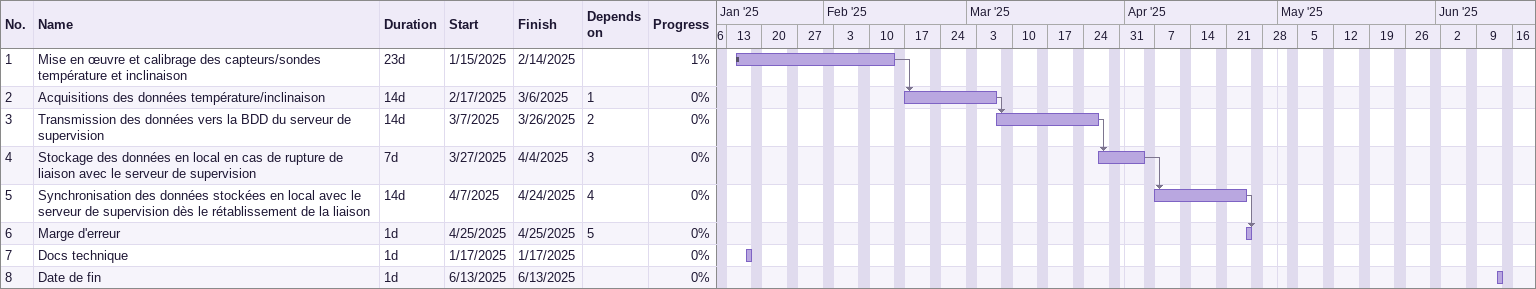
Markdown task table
| ID | Task | Duration | Start | Finish | Predecessors | % complete |
|---|---|---|---|---|---|---|
| 1 | Mise en œuvre et calibrage des capteurs/sondes température et inclinaison | 23d | 2025-01-15 | 2025-02-14 |  | 1 |
| 2 | Acquisitions des données température/inclinaison | 14d | 2025-02-17 | 2025-03-06 | 1 | 0 |
| 3 | Transmission des données vers la BDD du serveur de supervision | 14d | 2025-03-07 | 2025-03-26 | 2 | 0 |
| 4 | Stockage des données en local en cas de rupture de liaison avec le serveur de supervision | 7d | 2025-03-27 | 2025-04-04 | 3 | 0 |
| 5 | Synchronisation des données stockées en local avec le serveur de supervision dès le rétablissement de la liaison | 14d | 2025-04-07 | 2025-04-24 | 4 | 0 |
| 6 | Marge d'erreur | 1d | 2025-04-25 | 2025-04-25 | 5 | 0 |
| 7 | Docs technique | 1d | 2025-01-17 | 2025-01-17 |  | 0 |
| 8 | Date de fin | 1d | 2025-06-13 | 2025-06-13 |  | 0 |
